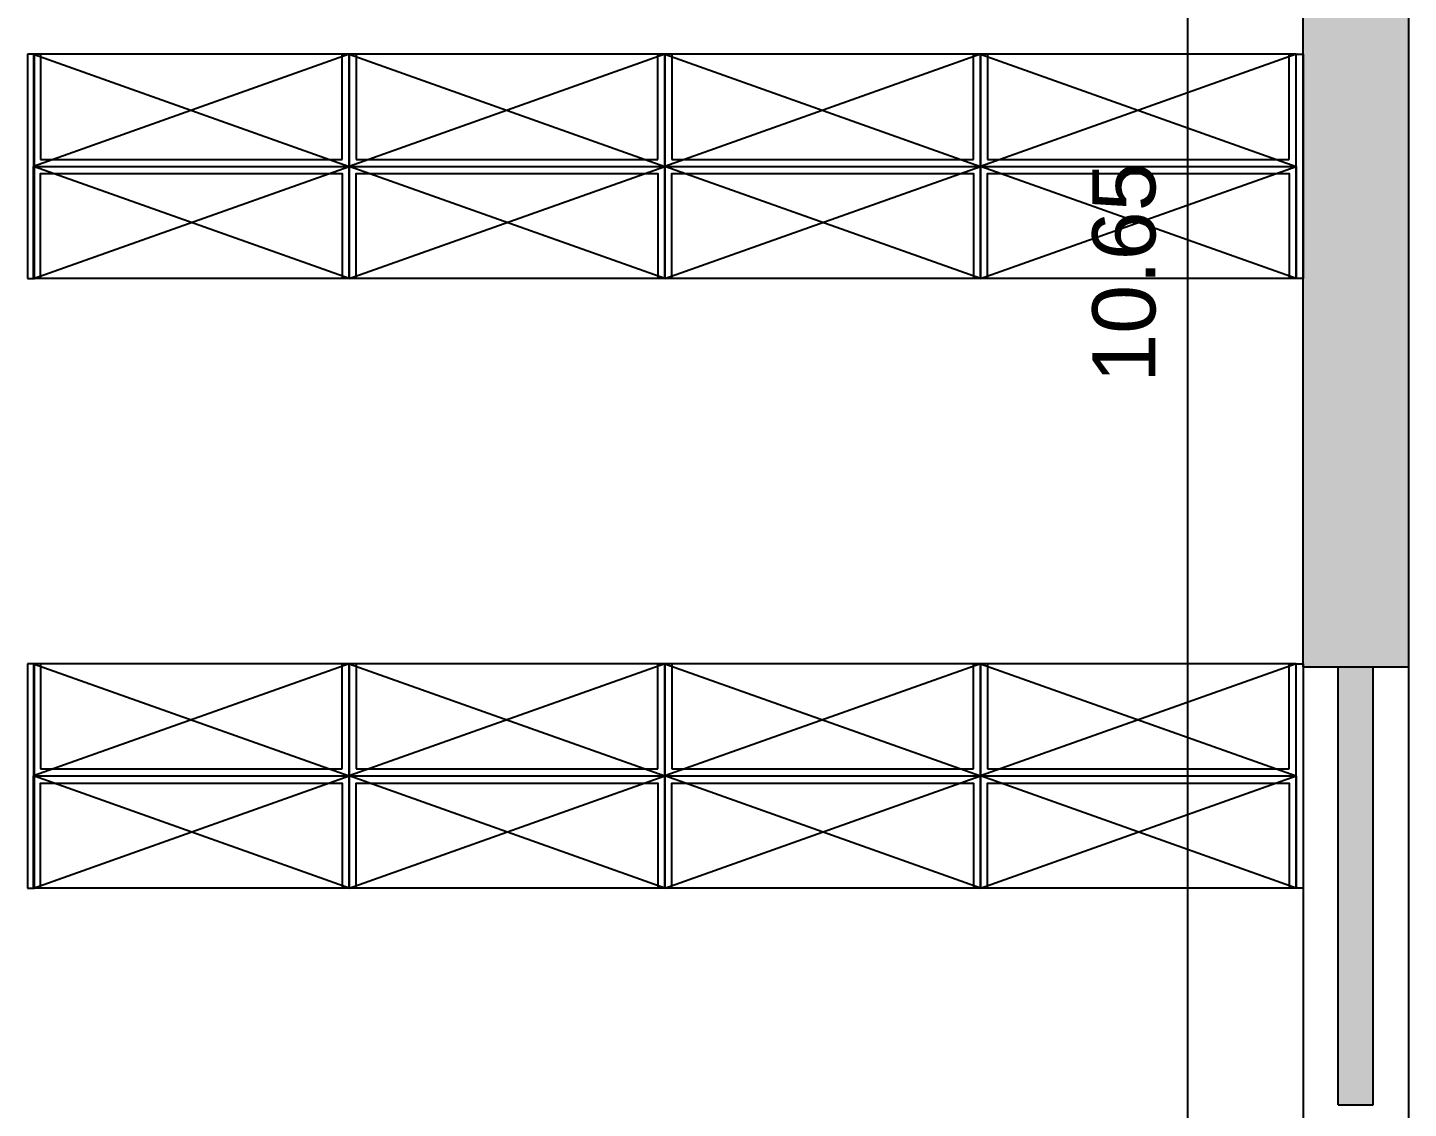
# Model space of a CAD drawing. Header units: metres. Extents: x -11 to 85, y -301 to 135.
# Drawn here: x 43.837 to 47.774, y 36.538 to 39.621 of the extents above; entities that cross this region are included whole.
import ezdxf

# ---------------------------------------------------------------- set-up
doc = ezdxf.new("R2010")
doc.units = ezdxf.units.M
doc.header["$LTSCALE"] = 0.036
doc.header["$PDMODE"] = 2
for name, color, linetype in [('arxitek corofos', 252, 'Continuous'), ('DIMBLK', 252, 'Continuous'), ('Epipla', 252, 'Continuous')]:
    doc.layers.add(name, color=color, linetype=linetype)
doc.styles.get("Standard").update_dxf_attribs({"font": 'arial.ttf'})
doc.dimstyles.new('CADWDOT', dxfattribs={"dimscale": 0.1, "dimtxt": 1.8, "dimasz": 0.08, "dimexe": 2, "dimexo": 0, "dimgap": 0.09, "dimtad": 0, "dimrnd": 0.001, "dimzin": 0, "dimdsep": 46, "dimtxsty": 'Standard', "dimblk1": 'ARTDIM', "dimblk2": 'ARTDIM', "dimsah": 1, "dimcen": 0.09, "dimdle": 0.05, "dimse1": 1, "dimse2": 1, "dimadec": 0, "dimazin": 0, "dimtfac": 1, "dimtmove": 0, "dimatfit": 3, "dimldrblk": 'ARTDIM', "dimfxl": 2, "dimtvp": 0.9999, "dimtolj": 1, "dimtzin": 0, "dimarcsym": 0})

# ---------------------------------------------------------------- blocks, each defined once
blk = doc.blocks.new('ARTDIM')
at = {"layer": 'DIMBLK'}
for p, q in [((0, -24.9975), (0, 24.9975)), ((-24.9975, 0), (24.9975, 0))]:
    blk.add_line(p, q, dxfattribs=at)
blk.add_circle((0, 0), 8.25, dxfattribs=at)
blk = doc.blocks.new('*D446')
at = {"layer": 'arxitek corofos', "color": 0, "lineweight": -2}
blk.add_line((47.1437, 44.2394), (47.1437, 33.6054), dxfattribs=at)
at = {"layer": 'Defpoints', "color": 0, "transparency": 16777216}
for p in [(46.4004, 44.2474), (46.4004, 33.5974), (47.1437, 33.5974)]:
    blk.add_point(p, dxfattribs=at)
at = {"layer": 'arxitek corofos', "color": 0, "lineweight": -2, "xscale": 0.008, "yscale": 0.008, "zscale": 0.008}
for p, rotation in [((47.1437, 44.2474), 90), ((47.1437, 33.5974), 270)]:
    blk.add_blockref('ARTDIM', p, dxfattribs=dict(at, rotation=rotation))
at = {"layer": 'arxitek corofos', "color": 0, "insert": (46.9637, 38.9224), "char_height": 0.18, "attachment_point": 5, "rotation": 90}
blk.add_mtext('\\A1;10.65', dxfattribs=at)
blk = doc.blocks.new('bib')
at = {"layer": 'Epipla'}
for p, q in [((-0.64, 3.6169), (-0.64, 3.6369)), ((-0.64, 3.6369), (0, 3.6369)), ((0, 3.6369), (0, 3.6169)), ((-0.64, 2.7169), (-0.32, 3.6169)), ((-0.64, 3.6169), (-0.32, 2.7169)), ((0, 3.6169), (-0.64, 3.6169)), ((-0.32, 3.6169), (-0.64, 3.6169)), ((-0.64, 3.6169), (-0.64, 2.7169)), ((-0.34, 3.5969), (-0.64, 3.5969)), ((-0.34, 2.7369), (-0.34, 3.5969)), ((0, 3.6169), (-0.32, 2.7169)), ((0, 2.7169), (-0.32, 3.6169)), ((-0.32, 2.7169), (-0.32, 3.6169)), ((-0.64, 2.7369), (-0.34, 2.7369)), ((-0.64, 1.8169), (-0.32, 2.7169)), ((-0.64, 2.7169), (-0.32, 1.8169)), ((-0.32, 2.7169), (-0.64, 2.7169)), ((-0.64, 2.7169), (-0.64, 1.8169)), ((-0.64, 2.7169), (-0.32, 2.7169)), ((0, 2.7169), (-0.32, 1.8169)), ((0, 1.8169), (-0.32, 2.7169)), ((-0.32, 1.8169), (-0.32, 2.7169)), ((-0.34, 2.6969), (-0.64, 2.6969)), ((-0.34, 1.8369), (-0.34, 2.6969)), ((-0.64, 1.8369), (-0.34, 1.8369)), ((-0.64, 0.9169), (-0.32, 1.8169)), ((-0.64, 1.8169), (-0.32, 0.9169)), ((-0.32, 1.8169), (-0.64, 1.8169)), ((-0.64, 1.8169), (-0.64, 0.9169)), ((-0.64, 1.8169), (-0.32, 1.8169)), ((0, 1.8169), (-0.32, 0.9169)), ((0, 0.9169), (-0.32, 1.8169)), ((-0.32, 0.9169), (-0.32, 1.8169)), ((-0.34, 1.7969), (-0.64, 1.7969)), ((-0.34, 0.9369), (-0.34, 1.7969)), ((-0.64, 0.9369), (-0.34, 0.9369)), ((-0.64, 0.0169), (-0.32, 0.9169)), ((-0.64, 0.9169), (-0.32, 0.0169)), ((-0.32, 0.9169), (-0.64, 0.9169)), ((-0.64, 0.9169), (-0.64, 0.0169)), ((-0.64, 0.9169), (-0.32, 0.9169)), ((0, 0.9169), (-0.32, 0.0169)), ((0, 0.0169), (-0.32, 0.9169)), ((-0.32, 0.0169), (-0.32, 0.9169)), ((-0.34, 0.8969), (-0.64, 0.8969)), ((-0.34, 0.0369), (-0.34, 0.8969)), ((-0.64, 0.0369), (-0.34, 0.0369)), ((0, 0.02), (-0.64, 0.02)), ((-0.64, 0.02), (-0.64, 0)), ((-0.64, 0.0169), (-0.32, 0.0169)), ((-0.64, 0), (0, 0)), ((0, 0), (0, 0.02))]:
    blk.add_line(p, q, dxfattribs=at)
for points in [[(-0.32, 2.7169), (-0.32, 3.6169), (0, 3.6169), (0, 2.7169), (-0.32, 2.7169)], [(0, 2.7369), (-0.3, 2.7369), (-0.3, 3.5969), (0, 3.5969)], [(-0.32, 1.8169), (-0.32, 2.7169), (0, 2.7169), (0, 1.8169), (-0.32, 1.8169)], [(0, 1.8369), (-0.3, 1.8369), (-0.3, 2.6969), (0, 2.6969)], [(-0.32, 0.9169), (-0.32, 1.8169), (0, 1.8169), (0, 0.9169), (-0.32, 0.9169)], [(0, 0.9369), (-0.3, 0.9369), (-0.3, 1.7969), (0, 1.7969)], [(-0.32, 0.0169), (-0.32, 0.9169), (0, 0.9169), (0, 0.0169), (-0.32, 0.0169)], [(0, 0.0369), (-0.3, 0.0369), (-0.3, 0.8969), (0, 0.8969)]]:
    blk.add_lwpolyline(points, dxfattribs=at)

msp = doc.modelspace()

# ---------------------------------------------------------------- hatches: boundary and pattern name
at = {"layer": 'arxitek corofos'}
for points in [[(47.7737, 39.8974), (47.4737, 39.8974), (47.4737, 37.7974), (47.7737, 37.7974)], [(47.6737, 37.7974), (47.5737, 37.7974), (47.5737, 36.5474), (47.6737, 36.5474)]]:
    msp.add_hatch(color=256, dxfattribs=at).paths.add_polyline_path(points)

# ---------------------------------------------------------------- linework, layer by layer
for p, q in [((47.4737, 37.7974), (47.4737, 39.8974)), ((47.7737, 39.8974), (47.7737, 37.7974)), ((47.4737, 37.7974), (47.7737, 37.7974)), ((47.4737, 37.7974), (47.4737, 36.4474)), ((47.5737, 36.5474), (47.5737, 37.7974)), ((47.6737, 36.5474), (47.6737, 37.7974)), ((47.7737, 37.7974), (47.7737, 36.4474)), ((47.5737, 36.5474), (47.6737, 36.5474))]:
    msp.add_line(p, q, dxfattribs=at)

# ---------------------------------------------------------------- block references
at = {"layer": 'arxitek corofos', "rotation": 270}
for p in [(43.8368, 38.9055), (43.8368, 37.1661)]:
    msp.add_blockref('bib', p, dxfattribs=at)

# ---------------------------------------------------------------- dimensions: what is measured, and where the dimension line sits
at = {"layer": 'arxitek corofos'}
dim = msp.add_aligned_dim(p1=(46.4004, 44.2474), p2=(46.4004, 33.5974), distance=0.7433, dimstyle='CADWDOT', dxfattribs=at)
dim.commit()
dim.dimension.update_dxf_attribs({"geometry": '*D446', "text_midpoint": (46.9637, 38.9224)})

doc.saveas('drawing.dxf')
